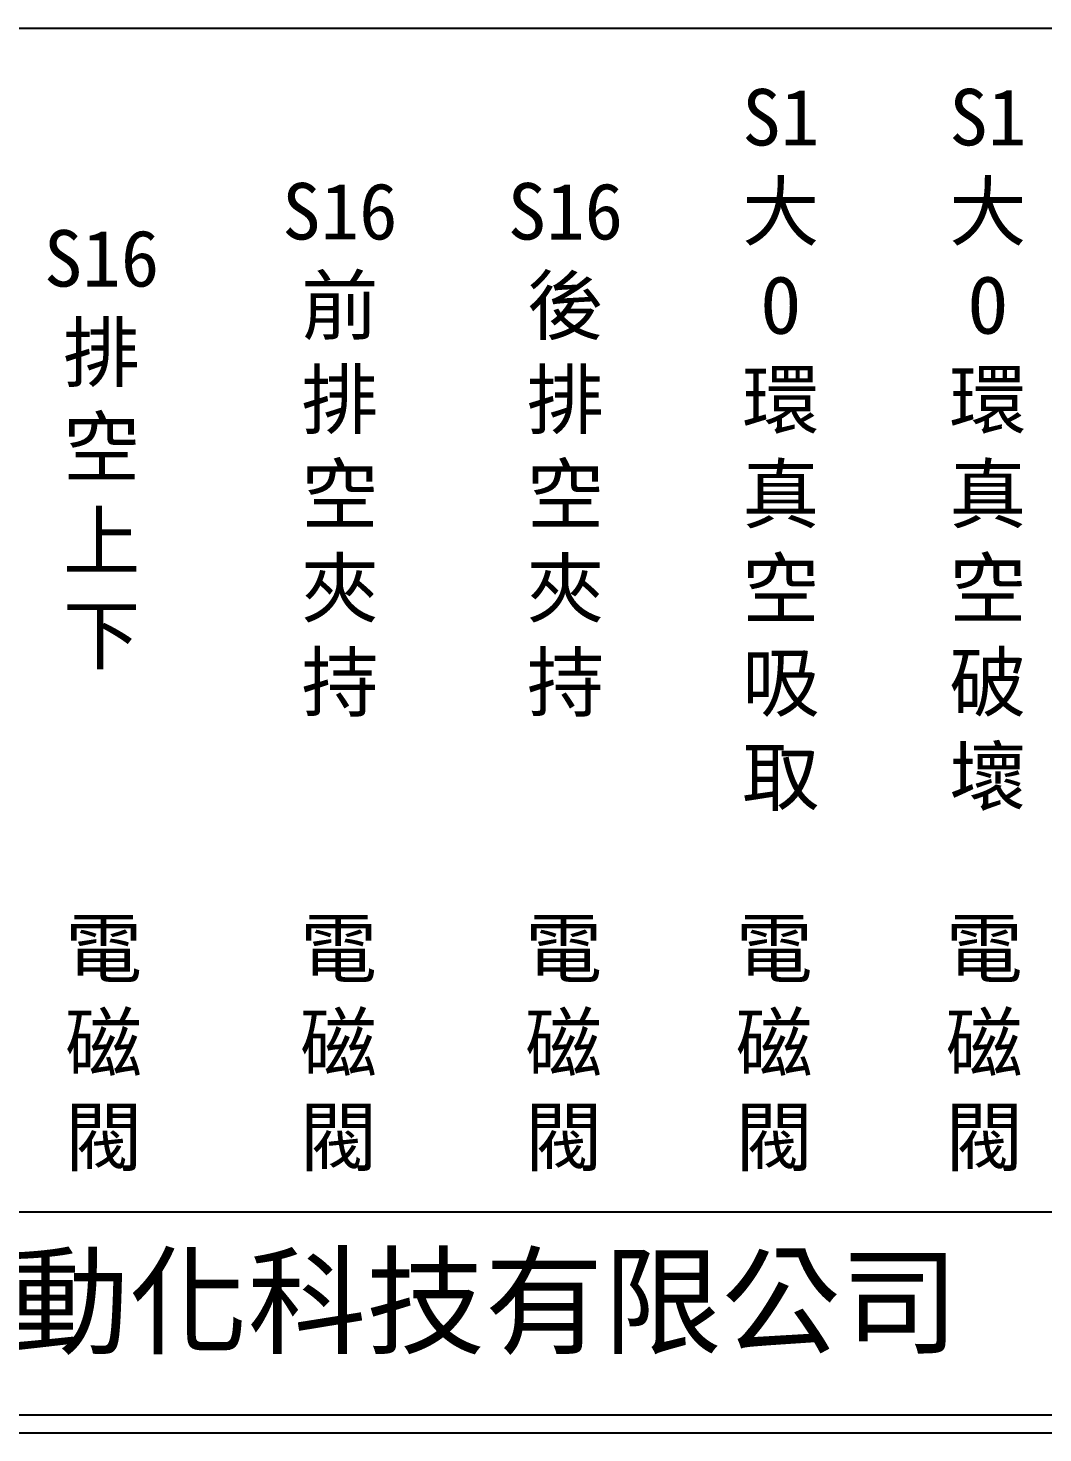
# Model space of a CAD drawing. Extents: x 926 to 1213, y 3 to 207.
# Drawn here: x 990.1 to 1060.2, y 3 to 100 of the extents above; entities that cross this region are included whole.
import ezdxf

# ---------------------------------------------------------------- set-up
doc = ezdxf.new("R2010")
doc.units = 0
doc.layers.add('圖框層', color=7, linetype='CONTINUOUS')
doc.layers.add('標尺寸層', color=3, linetype='CONTINUOUS')
doc.styles.add('CNS', font='romanc.shx', dxfattribs={"bigfont": 'chineset.shx'})
doc.styles.add('STSL', font='kaiu.ttf')

msp = doc.modelspace()

# ---------------------------------------------------------------- linework, layer by layer
at = {"layer": '圖框層', "color": 7}
for p, q in [((926.992, 18.25), (1211.493, 18.25)), ((926.992, 4.25), (1211.493, 4.25)), ((925.742, 3), (1212.742, 3))]:
    msp.add_line(p, q, dxfattribs=at)
at = {"layer": '標尺寸層', "color": 7}
msp.add_line((930.49, 99.958), (1208.361, 99.958), dxfattribs=at)

# ---------------------------------------------------------------- texts
at = {"layer": '圖框層', "color": 4, "style": 'STSL'}
msp.add_text('泓陞自動化科技有限公司', height=6, dxfattribs=at).set_placement((964.346, 9.076))
at = {"layer": '標尺寸層', "color": 7, "char_height": 3.9, "attachment_point": 5, "style": 'CNS'}
for s, insert, width in [('{\\fDFKai-SB|b0|i0|c136|p65;S1大O環真空吸取}', (1042.075, 70.844), 4.96081), ('{\\fDFKai-SB|b0|i0|c136|p65;S1大O環真空破壞}', (1056.377, 70.844), 4.96081), ('{\\fDFKai-SB|b0|i0|c136|p65;S16前排空夾持}', (1011.627, 70.847), 4.96081), ('{\\fDFKai-SB|b0|i0|c136|p65;S16後排空夾持}', (1027.201, 70.844), 4.96081), ('{\\fDFKai-SB|b0|i0|c136|p65;S16排空上下}', (995.171, 70.855), 4.96081), ('{\\fDFKai-SB|b0|i0|c136|p65;電磁閥}', (995.311, 29.715), 2.84806), ('{\\fDFKai-SB|b0|i0|c136|p65;電磁閥}', (1011.533, 29.715), 2.84806), ('{\\fDFKai-SB|b0|i0|c136|p65;電磁閥}', (1027.079, 29.715), 2.84806), ('{\\fDFKai-SB|b0|i0|c136|p65;電磁閥}', (1041.621, 29.715), 2.84806), ('{\\fDFKai-SB|b0|i0|c136|p65;電磁閥}', (1056.126, 29.715), 2.84806)]:
    msp.add_mtext(s, dxfattribs=dict(at, insert=insert, width=width))

doc.saveas('drawing.dxf')
